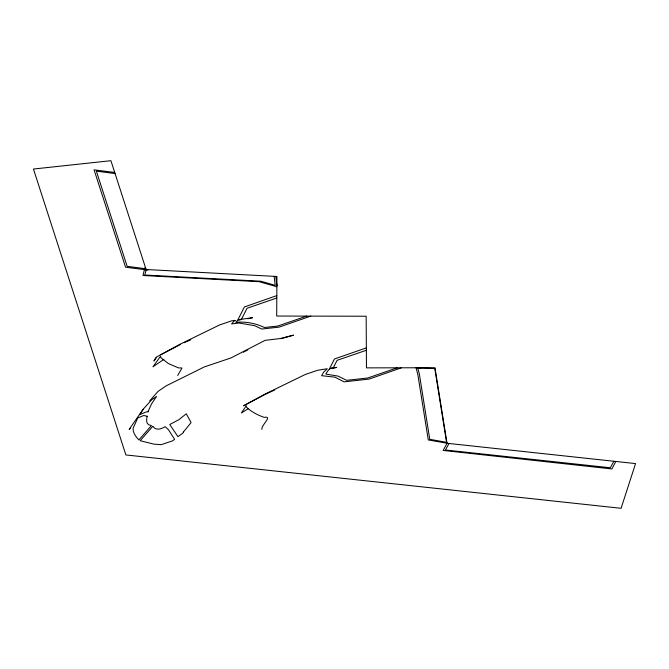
<?xml version="1.0" encoding="UTF-8"?>
<svg xmlns="http://www.w3.org/2000/svg" width="669" height="669" viewBox="0 0 669 669"><rect width="100%" height="100%" fill="white"/><g stroke="black" fill="none" stroke-linecap="round" stroke-linejoin="round"><path stroke-width="1" d="M146.185 270.059L146.243 269.515L144.763 275.018L260.801 281.206L275.21 285.329L274.173 276.339M447.043 443.38L434.984 367.733L366.47 367.875L366.152 316.228L276.69 316.044L276.933 276.489L146.093 269.507L110.912 160.694L33.45 169.04L125.881 454.945L621.091 508.306L635.55 463.592L447.068 443.279L443.137 450.446L611.884 468.952L615.815 461.459M261.88 429.381C261.245 424.874 273.253 415.767 264.171 417.381C257.615 415.006 251.644 412.045 246.577 407.22L246.334 405.698L241.367 412.99L248.266 408.684M237.579 320.468L244.394 306.954L276.815 295.589M241.375 319.473L247.028 308.275L276.799 297.989M329.299 369.179L334.45 358.994L366.344 347.88M397.194 367.816L367.691 378.01L346.626 380.327L338.037 376.103L325.811 374.08C327.325 371.521 329.591 367.289 333.053 368.276L337.084 360.34L366.361 350.272M448.999 443.488L445.429 450.003L610.312 467.765L613.883 461.25M177.711 375.501L181.976 368.009L178.431 367.875L168.362 363.526L160.836 357.714L160.585 356.192L152.967 366.804L163.905 359.345M155.618 358.392L153.945 361.043L156.245 357.179L179.585 344.46L219.532 324.975L231.926 320.744L235.739 320.627M143.149 409.244L129.184 429.389L130.497 427.876M149.722 400.848L158.076 391.357L166.054 385.921L204.346 366.913L230.947 357.957L265.125 340.345L280.177 338.556L293.465 335.169L280.963 338.723M234.627 320.317L231.591 323.93L239.059 323.018L254.73 325.728L261.755 329.039L279.157 327.116L310.784 316.111M247.781 318.779L252.548 317.683L238.49 319.707L235.756 322.333C245.49 321.396 255.566 323.252 264.397 327.492L277.635 326.079L306.653 316.103M155.701 358.316L156.186 357.948M160.844 354.721L180.555 344.426M243.307 352.203L247.873 349.862M264.631 394.651L243.558 405.79L265.325 393.957L305.273 374.481L317.675 370.25L327.317 368.719L323.662 372.106L321.647 375.677L334.993 377.182L344.058 381.865L369.213 379.064L401.358 367.808M265.468 394.25L274.783 389.96M184.067 342.72L190.765 339.793M333.053 368.276L336.783 367.381L331.289 368.092M146.929 269.916L148.401 269.632L145.382 269.766L125.571 267.207L94.078 169.851L114.708 172.443M446.925 443.396L447.486 443.321L428.285 439.951L417.782 374.28L416.043 367.774M417.732 368.117L420.717 368.284M115.068 173.564L96.369 171.147L127.152 266.337L145.85 268.754M446.599 442.334L429.774 439.299L419.287 373.703L417.732 367.908L434.8 368.552L446.599 442.51M145.625 268.06L144.83 267.834L142.974 275.494L259.146 281.691L276.866 286.758M238.49 319.707L240.104 320.158M275.829 276.422L276.874 285.814L276.548 282.987M147.205 416.243C146.511 419.078 145.859 422.808 148.669 424.765L151.445 425.568L138.868 439.934C135.949 436.681 132.763 433.002 133.072 428.319L137.797 417.899L143.76 415.508L147.205 416.243M148.2 411.192L148.05 411.92L146.871 411.719L139.888 414.521L143.258 409.144L151.771 399.686L156.563 396.458L151.579 403.825L148.2 411.192M183.398 432.015L182.871 433.144L177.929 436.623L169.767 424.514L178.849 419.706L186.283 413.793L191.075 422.557L183.398 432.015M152.749 426.337L140.172 440.704L153.811 444.124L161.17 444.684L172.669 440.812L174.592 439.282L168.488 429.791L165.193 426.646C162.182 428.419 158.478 430.15 155.032 428.461L152.749 426.337"/></g></svg>
